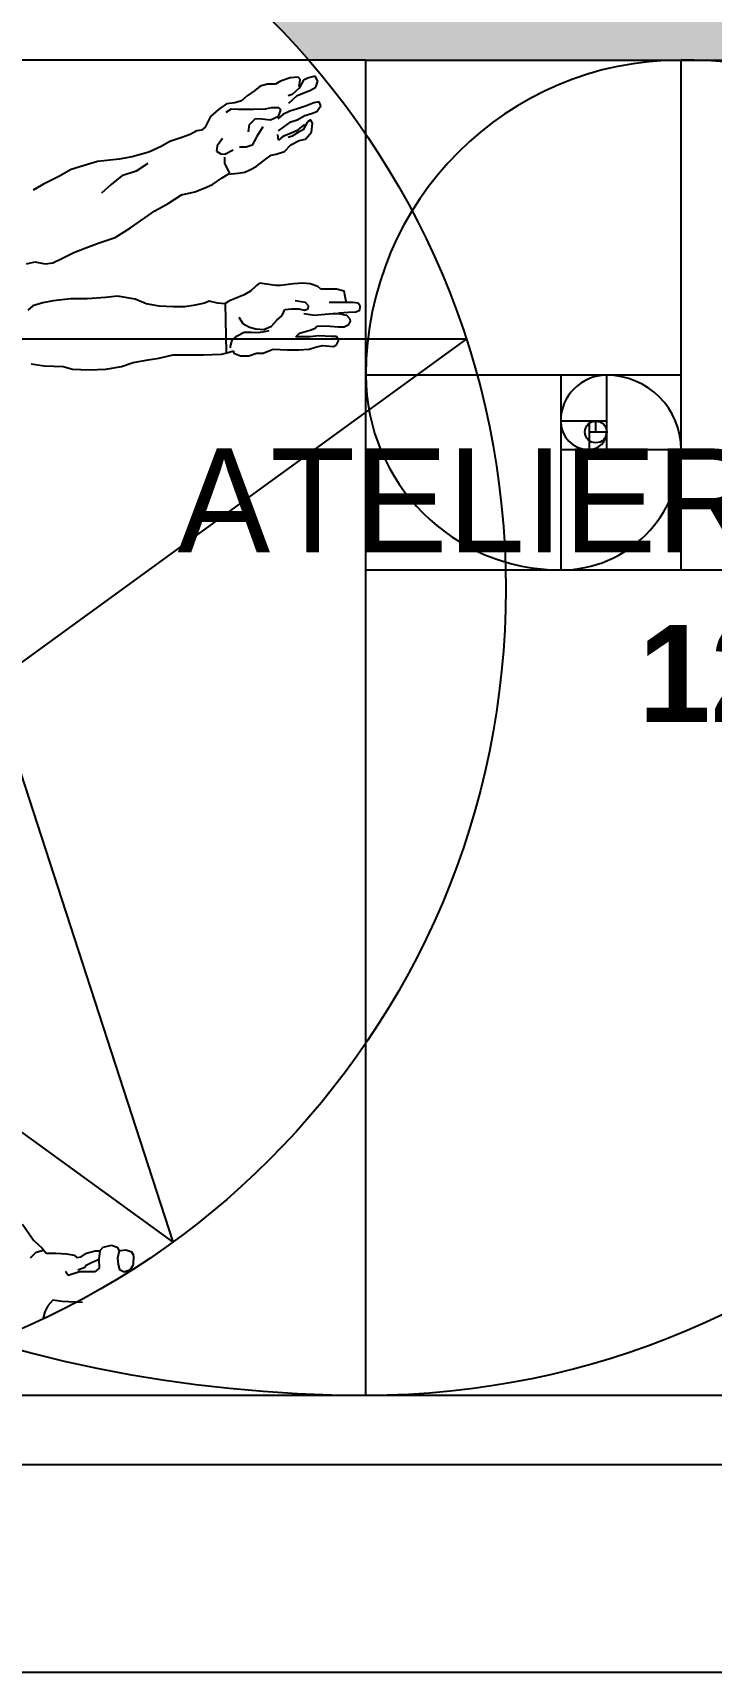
# Model space of a CAD drawing. Header units: millimetres. Extents: x -44462 to 306987, y -116160 to 12874.
# Drawn here: x -21068.3 to -20970.3, y -53662.4 to -53425.8 of the extents above; entities that cross this region are included whole.
import ezdxf
from ezdxf.enums import TextEntityAlignment as Align

# ---------------------------------------------------------------- set-up
doc = ezdxf.new("R2010")
doc.units = ezdxf.units.MM
for name, color, linetype in [('AVP_TEXTES', 7, 'Continuous'), ('Layer1', 1, 'Continuous'), ('PU_DETAILS', 7, 'Continuous')]:
    doc.layers.add(name, color=color, linetype=linetype)
doc.styles.add('CENTURY GOTHIC', font='GOTHIC.TTF')
doc.styles.add('wide latin', font='', dxfattribs={"height": 10})
doc.styles.get('wide latin').set_extended_font_data('Wide Latin')

# ---------------------------------------------------------------- blocks, each defined once
blk = doc.blocks.new('cartouche RAF')
blk.add_hatch(color=253).paths.add_polyline_path([(-10, 1298.06), (-194.61, 1298.06), (-194.61, 1323.34), (-10, 1323.34), (-10, 1338.91), (-479, 1338.91), (-479, 1093.91), (-452.67, 1093.91), (-452.67, 1144.75, -0.307981), (-452.67, 1275.92), (-452.67, 1286.66), (-444.4, 1286.66, -0.456747), (-268.18, 1286.66), (-140.78, 1286.66), (-140.78, 1093.91), (-10, 1093.91)])
at = {"color": 254}
for p, q in [((-356.29, 1326.91), (-287.77, 1116.02)), ((-259.91, 1286.66), (-140.78, 1286.66)), ((-214.41, 1213.04), (-214.41, 1286.66)), ((-245.42, 1246.36), (-467.16, 1246.36)), ((-287.77, 1116.02), (-467.16, 1246.36)), ((-245.42, 1246.36), (-424.81, 1116.02)), ((-214.41, 1241.16), (-259.91, 1241.16)), ((-231.79, 1241.16), (-231.79, 1213.04)), ((-225.15, 1230.42), (-225.15, 1241.16)), ((-225.15, 1234.52), (-231.79, 1234.52)), ((-227.69, 1234.52), (-227.69, 1230.42)), ((-226.72, 1232.96), (-226.72, 1234.52)), ((-227.69, 1232.96), (-225.15, 1232.96)), ((-231.79, 1230.42), (-214.41, 1230.42)), ((-259.91, 1213.04), (-140.78, 1213.04)), ((-259.91, 1093.91), (-140.78, 1093.91))]:
    blk.add_line(p, q, dxfattribs=at)
blk.add_circle((-226.72, 1232.96), 1.57, dxfattribs=at)
for centre, radius, start, end in [((-259.91, 1286.66), 192.76, 180, 270), ((-214.41, 1241.16), 45.5, 90, 180), ((-214.41, 1213.04), 73.63, 0, 90), ((-231.79, 1241.16), 28.12, 180, 270), ((-225.15, 1234.52), 6.64, 90, 180), ((-225.15, 1230.42), 10.74, 0, 90), ((-227.69, 1234.52), 4.1, 180, 270), ((-227.69, 1232.96), 2.54, 270, 0), ((-231.79, 1230.42), 17.38, 270, 0), ((-259.91, 1213.04), 119.13, 270, 0)]:
    blk.add_arc(centre, radius, start, end, dxfattribs=at)
at = {"layer": 'Layer1', "color": 254}
for p, q in [((-259.91, 1286.66), (-452.67, 1286.66)), ((-259.91, 1093.91), (-259.91, 1286.66)), ((-275.15, 1282.9), (-275.93, 1282.26)), ((-274.09, 1283.18), (-275.15, 1282.9)), ((-272.96, 1283.18), (-274.09, 1283.18)), ((-272.25, 1283.61), (-272.96, 1283.18)), ((-270.83, 1284.1), (-272.25, 1283.61)), ((-269.69, 1284.17), (-270.83, 1284.1)), ((-269.41, 1283.82), (-269.69, 1284.17)), ((-269.55, 1282.83), (-269.41, 1283.82)), ((-268.91, 1283.75), (-269.55, 1282.62)), ((-268.2, 1284.1), (-268.91, 1283.75)), ((-267.21, 1284.32), (-268.2, 1284.1)), ((-266.86, 1283.61), (-267.21, 1284.32)), ((-267.14, 1282.76), (-266.86, 1283.61)), ((-278.84, 1280.49), (-280.05, 1280.35)), ((-277.85, 1280.77), (-278.84, 1280.49)), ((-277.07, 1281.48), (-277.85, 1280.77)), ((-275.93, 1282.26), (-277.07, 1281.48)), ((-270.54, 1281.7), (-271.11, 1281.48)), ((-271.04, 1280.42), (-269.83, 1281.55)), ((-269.55, 1282.62), (-270.54, 1281.7)), ((-269.83, 1281.55), (-268.7, 1281.98)), ((-268.7, 1281.98), (-267.92, 1282.33)), ((-267.42, 1280.49), (-268.49, 1280.07)), ((-267.92, 1282.33), (-267.14, 1282.76)), ((-266.64, 1280.63), (-267.42, 1280.49)), ((-266.43, 1280.07), (-266.64, 1280.63)), ((-282.32, 1278.51), (-283.1, 1276.95)), ((-281.18, 1279.5), (-282.32, 1278.51)), ((-280.05, 1280.35), (-281.18, 1279.5)), ((-279.34, 1279.57), (-280.12, 1279.07)), ((-278.35, 1279.5), (-279.34, 1279.57)), ((-277.07, 1279.5), (-278.35, 1279.5)), ((-276.15, 1279.5), (-277.07, 1279.5)), ((-276.71, 1277.37), (-275.86, 1278.22)), ((-274.44, 1279.57), (-276.15, 1279.5)), ((-275.86, 1278.22), (-274.94, 1278.15)), ((-274.94, 1278.15), (-273.66, 1278.01)), ((-273.59, 1279.78), (-274.44, 1279.57)), ((-273.66, 1278.01), (-272.53, 1278.58)), ((-272.46, 1279.78), (-273.59, 1279.78)), ((-271.89, 1278.79), (-272.6, 1278.15)), ((-272.53, 1278.58), (-272.18, 1279.43)), ((-272.18, 1279.43), (-272.46, 1279.78)), ((-270.9, 1279.29), (-271.89, 1278.79)), ((-269.62, 1279.64), (-270.9, 1279.29)), ((-269.83, 1278.01), (-268.7, 1278.65)), ((-268.49, 1280.07), (-269.62, 1279.64)), ((-268.7, 1278.65), (-267.64, 1279)), ((-267.64, 1279), (-267, 1279.22)), ((-267, 1279.22), (-266.43, 1280.07)), ((-285.3, 1275.89), (-286.5, 1275.46)), ((-284.3, 1276.45), (-285.3, 1275.89)), ((-283.66, 1276.52), (-284.3, 1276.45)), ((-283.1, 1276.95), (-283.66, 1276.52)), ((-276.86, 1276.31), (-276.71, 1277.37)), ((-274.81, 1277.02), (-275.64, 1275.63)), ((-272.53, 1275.11), (-272.6, 1275.89)), ((-272.53, 1276.45), (-271.82, 1276.95)), ((-271.04, 1275.96), (-271.89, 1275.6)), ((-271.82, 1276.95), (-270.76, 1277.73)), ((-269.91, 1276.45), (-271.04, 1275.96)), ((-270.76, 1277.73), (-269.83, 1278.01)), ((-269.62, 1276.24), (-270.54, 1275.67)), ((-268.77, 1277.37), (-269.91, 1276.45)), ((-268.98, 1276.59), (-269.62, 1276.24)), ((-268.35, 1277.73), (-268.98, 1276.59)), ((-268.63, 1275.25), (-267.78, 1276.24)), ((-267.85, 1278.01), (-268.35, 1277.73)), ((-267.64, 1277.52), (-267.85, 1278.01)), ((-267.78, 1276.24), (-267.64, 1277.52)), ((-289.48, 1274.19), (-291.25, 1273.34)), ((-288.2, 1274.89), (-289.48, 1274.19)), ((-286.5, 1275.46), (-288.2, 1274.89)), ((-281.39, 1274.26), (-281.47, 1273.48)), ((-281.47, 1273.48), (-280.83, 1273.12)), ((-280.61, 1275.32), (-281.39, 1274.26)), ((-280.26, 1273.05), (-279.05, 1273.69)), ((-277.17, 1274.1), (-278.15, 1274.1)), ((-276.34, 1274.38), (-277.17, 1274.1)), ((-275.64, 1275.63), (-276.34, 1274.38)), ((-272.88, 1273.06), (-271.65, 1273.47)), ((-271.89, 1275.6), (-272.53, 1275.11)), ((-271.65, 1273.47), (-270.76, 1274.4)), ((-270.54, 1275.67), (-271.11, 1275.46)), ((-270.76, 1274.4), (-269.55, 1275.04)), ((-269.55, 1275.04), (-268.63, 1275.25)), ((-300.12, 1271.56), (-302.46, 1270.86)), ((-298.63, 1271.99), (-300.12, 1271.56)), ((-295.51, 1272.34), (-298.63, 1271.99)), ((-293.66, 1272.7), (-295.51, 1272.34)), ((-291.25, 1273.34), (-293.66, 1272.7)), ((-291.39, 1271.72), (-293.05, 1270.61)), ((-280.83, 1273.12), (-280.26, 1273.05)), ((-280.25, 1271.7), (-280.25, 1272.65)), ((-279.57, 1270.34), (-280.25, 1271.7)), ((-276.57, 1270.88), (-275.75, 1271.29)), ((-275.75, 1271.29), (-274.52, 1272.24)), ((-274.52, 1272.24), (-273.57, 1272.93)), ((-273.57, 1272.93), (-272.88, 1273.06)), ((-306.43, 1268.73), (-307.92, 1267.88)), ((-304.23, 1269.86), (-306.43, 1268.73)), ((-302.46, 1270.86), (-304.23, 1269.86)), ((-296.67, 1268.67), (-298.06, 1267.42)), ((-295.14, 1269.92), (-296.67, 1268.67)), ((-293.05, 1270.61), (-295.14, 1269.92)), ((-283.26, 1268.15), (-282.03, 1268.7)), ((-282.03, 1268.7), (-280.66, 1269.65)), ((-280.66, 1269.65), (-279.57, 1270.34)), ((-279.84, 1270.2), (-278.34, 1270.34)), ((-278.34, 1270.34), (-277.39, 1270.47)), ((-277.39, 1270.47), (-276.57, 1270.88)), ((-288.44, 1265.97), (-286.53, 1267.2)), ((-286.53, 1267.2), (-284.62, 1267.61)), ((-284.62, 1267.61), (-283.26, 1268.15)), ((-293.9, 1262.43), (-290.36, 1264.88)), ((-290.36, 1264.88), (-288.44, 1265.97)), ((-296.09, 1261.06), (-293.9, 1262.43)), ((-302.09, 1258.88), (-300.32, 1259.56)), ((-300.32, 1259.56), (-298.41, 1260.25)), ((-298.41, 1260.25), (-296.09, 1261.06)), ((-308.92, 1257.25), (-307.69, 1257.52)), ((-307.69, 1257.52), (-306.19, 1257.25)), ((-306.19, 1257.25), (-305.1, 1257.38)), ((-305.1, 1257.38), (-303.73, 1258.06)), ((-303.73, 1258.06), (-302.09, 1258.88)), ((-275.25, 1254.44), (-275.71, 1254.13)), ((-272.92, 1254.13), (-275.25, 1254.44)), ((-269.03, 1254.44), (-270.35, 1254.37)), ((-267.94, 1254.37), (-269.03, 1254.44)), ((-302.51, 1252.19), (-305.05, 1251.9)), ((-300.15, 1252.19), (-302.51, 1252.19)), ((-297.5, 1252.4), (-300.15, 1252.19)), ((-295.79, 1252.55), (-297.5, 1252.4)), ((-293.21, 1252.12), (-295.79, 1252.55)), ((-291.64, 1251.47), (-293.21, 1252.12)), ((-278.9, 1252.19), (-279.6, 1251.88)), ((-277.5, 1252.74), (-278.9, 1252.19)), ((-276.57, 1253.28), (-277.5, 1252.74)), ((-275.71, 1254.13), (-276.57, 1253.28)), ((-272.22, 1254.13), (-272.92, 1254.13)), ((-270.35, 1254.37), (-272.22, 1254.13)), ((-266.86, 1253.98), (-267.94, 1254.37)), ((-266.39, 1253.59), (-266.86, 1253.98)), ((-264.99, 1253.59), (-266.39, 1253.59)), ((-264.14, 1253.59), (-264.99, 1253.59)), ((-263.05, 1253.28), (-264.14, 1253.59)), ((-262.89, 1252.5), (-263.05, 1253.28)), ((-262.74, 1251.81), (-262.89, 1252.5)), ((-307.98, 1251.18), (-308.7, 1250.54)), ((-306.55, 1251.61), (-307.98, 1251.18)), ((-305.05, 1251.9), (-306.55, 1251.61)), ((-289.77, 1251.12), (-291.64, 1251.47)), ((-287.7, 1251.04), (-289.77, 1251.12)), ((-286.05, 1251.04), (-287.7, 1251.04)), ((-284.55, 1251.26), (-286.05, 1251.04)), ((-283.19, 1251.55), (-284.55, 1251.26)), ((-282.55, 1251.83), (-283.19, 1251.55)), ((-281.33, 1251.55), (-282.55, 1251.83)), ((-280.26, 1251.47), (-281.33, 1251.55)), ((-279.6, 1251.88), (-280.22, 1251.5)), ((-280.22, 1251.5), (-280.06, 1244.44)), ((-272.76, 1249.09), (-271.98, 1249.79)), ((-271.98, 1249.79), (-271.59, 1250.64)), ((-271.59, 1250.64), (-270.66, 1250.72)), ((-270.66, 1250.72), (-269.58, 1250.72)), ((-269.26, 1251.73), (-270.12, 1251.88)), ((-269.58, 1250.72), (-268.8, 1250.57)), ((-268.64, 1251.65), (-269.26, 1251.73)), ((-267.32, 1249.79), (-268.88, 1250.02)), ((-268.8, 1250.57), (-268.25, 1250.72)), ((-268.18, 1251.19), (-268.64, 1251.65)), ((-268.25, 1250.72), (-268.18, 1251.19)), ((-266.31, 1249.87), (-267.32, 1249.79)), ((-264.68, 1250.02), (-266.31, 1249.87)), ((-264.29, 1251.65), (-265.23, 1251.65)), ((-263.83, 1250.02), (-264.68, 1250.02)), ((-263.05, 1251.65), (-264.29, 1251.65)), ((-263.83, 1250.18), (-262.43, 1250.25)), ((-262.66, 1249.79), (-263.83, 1250.02)), ((-261.81, 1251.65), (-263.05, 1251.65)), ((-262.2, 1249.25), (-262.66, 1249.79)), ((-262.43, 1250.25), (-261.34, 1250.33)), ((-261.03, 1251.57), (-261.81, 1251.65)), ((-261.34, 1250.33), (-260.8, 1250.57)), ((-260.72, 1251.11), (-261.03, 1251.57)), ((-260.8, 1250.57), (-260.72, 1251.11)), ((-278.51, 1246.84), (-277.5, 1247.38)), ((-278.27, 1249.56), (-277.65, 1248.63)), ((-277.65, 1248.63), (-276.72, 1248.08)), ((-277.5, 1247.38), (-276.41, 1247.38)), ((-276.72, 1248.08), (-275.79, 1247.85)), ((-276.41, 1247.38), (-275.48, 1247.31)), ((-275.79, 1247.85), (-274.62, 1247.77)), ((-275.48, 1247.31), (-274.55, 1247.46)), ((-274.62, 1247.77), (-273.54, 1248.24)), ((-274.55, 1247.46), (-273.85, 1247.62)), ((-273.54, 1248.24), (-272.76, 1249.09)), ((-269.5, 1247.23), (-268.49, 1247.54)), ((-268.49, 1247.54), (-267.79, 1247.69)), ((-267.79, 1247.69), (-267.24, 1247.93)), ((-267.24, 1247.93), (-267.01, 1248.24)), ((-267.01, 1248.24), (-266.23, 1248.31)), ((-266.23, 1248.31), (-265.07, 1248.24)), ((-265.07, 1248.24), (-263.9, 1248.16)), ((-263.9, 1248.16), (-263.05, 1248.16)), ((-263.05, 1248.16), (-262.35, 1248.47)), ((-262.35, 1248.47), (-262.12, 1248.94)), ((-262.12, 1248.94), (-262.2, 1249.25)), ((-279.52, 1245.13), (-279.21, 1246.22)), ((-279.21, 1246.22), (-278.51, 1246.84)), ((-270.04, 1246.69), (-269.5, 1247.23)), ((-268.02, 1246.69), (-270.04, 1246.69)), ((-268.1, 1244.9), (-267.17, 1245.21)), ((-266.7, 1246.84), (-268.02, 1246.69)), ((-267.17, 1245.21), (-266.16, 1245.44)), ((-264.91, 1246.76), (-266.7, 1246.84)), ((-266.16, 1245.44), (-264.6, 1245.29)), ((-264.14, 1246.76), (-264.91, 1246.76)), ((-264.6, 1245.29), (-264.14, 1245.52)), ((-263.83, 1246.22), (-264.14, 1246.76)), ((-264.14, 1245.52), (-263.83, 1246.22)), ((-308.22, 1242.79), (-306.36, 1242.53)), ((-295.19, 1242.4), (-293.5, 1243)), ((-293.5, 1243), (-291.34, 1243.36)), ((-291.34, 1243.36), (-289.78, 1243.6)), ((-289.78, 1243.6), (-287.74, 1244.08)), ((-287.74, 1244.08), (-286.05, 1244.08)), ((-286.05, 1244.08), (-283.41, 1244.08)), ((-283.41, 1244.08), (-280.76, 1244.2)), ((-280.76, 1244.2), (-279.8, 1244.44)), ((-279.8, 1244.44), (-279.08, 1244.68)), ((-279.08, 1244.68), (-278.96, 1244.32)), ((-278.96, 1244.32), (-278, 1243.96)), ((-278, 1243.96), (-276.8, 1243.96)), ((-276.8, 1243.96), (-275.72, 1244.32)), ((-275.72, 1244.32), (-274.76, 1244.32)), ((-274.76, 1244.32), (-273.91, 1244.68)), ((-273.91, 1244.68), (-273.31, 1244.92)), ((-273.31, 1244.92), (-271.27, 1244.8)), ((-271.27, 1244.8), (-269.58, 1244.82)), ((-269.58, 1244.82), (-268.1, 1244.9)), ((-306.36, 1242.53), (-303.6, 1242.4)), ((-303.6, 1242.4), (-302.28, 1242.04)), ((-302.28, 1242.04), (-299.87, 1241.92)), ((-299.87, 1241.92), (-297.47, 1242.04)), ((-297.47, 1242.04), (-295.19, 1242.4)), ((-309.5, 1118.6), (-307.87, 1116.27)), ((-307.87, 1116.27), (-306.63, 1115.11)), ((-307.53, 1114.54), (-306.43, 1114.86)), ((-306.63, 1115.11), (-306.08, 1114.41)), ((-298.33, 1114.76), (-297.83, 1115.26)), ((-297.83, 1115.26), (-296.61, 1115.55)), ((-296.61, 1115.55), (-295.83, 1115.26)), ((-295.83, 1115.26), (-295.54, 1114.76)), ((-294.54, 1114.83), (-295.33, 1114.76)), ((-293.68, 1114.55), (-294.54, 1114.83)), ((-308.32, 1113.75), (-307.53, 1114.54)), ((-306.08, 1114.41), (-304.69, 1114.41)), ((-304.69, 1114.41), (-303.13, 1114.33)), ((-303.13, 1114.33), (-302.04, 1114.1)), ((-302.04, 1114.1), (-301.66, 1113.79)), ((-301.66, 1113.79), (-301.03, 1113.86)), ((-301.03, 1113.86), (-300.26, 1114.41)), ((-300.27, 1112.62), (-300.48, 1112.33)), ((-299.41, 1113.05), (-300.27, 1112.62)), ((-300.26, 1114.41), (-299.01, 1114.72)), ((-298.4, 1113.47), (-299.41, 1113.05)), ((-299.01, 1114.72), (-298.33, 1114.76)), ((-298.33, 1114.76), (-298.48, 1113.55)), ((-298.48, 1113.55), (-298.4, 1112.26)), ((-295.54, 1114.76), (-295.76, 1113.69)), ((-295.76, 1113.69), (-295.68, 1112.76)), ((-295.68, 1112.76), (-295.47, 1112.04)), ((-295.33, 1114.76), (-295.54, 1114.69)), ((-293.89, 1112.04), (-293.46, 1112.76)), ((-293.39, 1114.05), (-293.68, 1114.55)), ((-293.46, 1112.76), (-293.39, 1114.05)), ((-302.91, 1111.19), (-303.27, 1111.76)), ((-301.27, 1111.69), (-302.91, 1111.19)), ((-300.48, 1112.33), (-301.48, 1111.97)), ((-299.98, 1111.69), (-301.27, 1111.69)), ((-299.05, 1111.69), (-299.98, 1111.69)), ((-298.4, 1112.26), (-299.05, 1111.69)), ((-295.47, 1112.04), (-294.82, 1111.69)), ((-294.82, 1111.69), (-293.89, 1112.04)), ((-306.26, 1105.94), (-306.51, 1105.03)), ((-305.84, 1106.78), (-306.26, 1105.94)), ((-305.09, 1107.61), (-305.84, 1106.78)), ((-303.75, 1107.45), (-305.09, 1107.61)), ((-300.83, 1107.28), (-303.75, 1107.45))]:
    blk.add_line(p, q, dxfattribs=at)
blk.add_circle((-356.29, 1210.33), 116.58, dxfattribs=at)
at = {"layer": 'PU_DETAILS', "color": 9, "linetype": 'Continuous'}
blk.add_line((-479, 1093.91), (-10, 1093.91), dxfattribs=at)
at = {"layer": 'PU_DETAILS', "color": 7, "linetype": 'Continuous'}
for p, q in [((-452.67, 1093.91), (-259.91, 1093.91)), ((-968, 1083.91), (0, 1083.91)), ((-968, 1053.91), (0, 1053.91))]:
    blk.add_line(p, q, dxfattribs=at)
at = {"style": 'CENTURY GOTHIC'}
for tag, p in [('PROVINCE', (-726, 1373.91)), ('COMMUNEDE', (-242, 1373.91))]:
    blk.add_attdef(tag, text='', height=22, dxfattribs=at).set_placement(p, align=Align.MIDDLE_CENTER)
for tag, p in [('TRAVAUX', (-889.9, 1068.48)), ('ADRESSE_CHANTIER', (-850.76, 1025.99))]:
    blk.add_attdef(tag, p, '', height=10, dxfattribs=at)
at = {"layer": 'AVP_TEXTES', "color": 1, "linetype": 'Continuous', "insert": (-287.1, 1222.98), "char_height": 15, "width": 274.6038, "attachment_point": 4, "style": 'wide latin'}
blk.add_mtext('{\\fBroadway|b0|i0|c0|p82;\\C2;ATELIER DU MONUMENT}', dxfattribs=at)
at = {"layer": 'AVP_TEXTES', "color": 2, "linetype": 'Continuous', "insert": (-12.5, 1196.51), "char_height": 14, "width": 298.2101, "attachment_point": 6, "style": 'wide latin'}
blk.add_mtext('{\\fCentury Gothic|b1|i0|c0|p34;12, Place du Monument}', dxfattribs=at)
at = {"layer": 'PU_DETAILS', "color": 7, "linetype": 'Continuous', "style": 'CENTURY GOTHIC'}
for tag, p in [('NOMETPRENOM', (-708.24, 1271.41)), ('RUEETN°MAISON', (-708.24, 1251.31)), ('CP+COMMUNE', (-708.24, 1230.15)), ('TEL', (-708.24, 1190.98)), ('GSM', (-708.24, 1170.87))]:
    blk.add_attdef(tag, text='', height=14, dxfattribs=at).set_placement(p, align=Align.CENTER)
for tag, p, height in [('CADASTRE', (-850.76, 1005.56), 10), ('STADE_PROJET', (-850.76, 959.93), 20), ('OBJET_1', (-945.78, 340), 12), ('ECH_1', (-635.54, 340), 12), ('MODIF_1', (-459, 340), 12), ('DATE_1', (-90, 340), 12), ('OBJET_2', (-945.78, 320), 12), ('ECH_2', (-635.54, 320), 12), ('MODIF_2', (-459, 320), 12), ('DATE_2', (-90, 320), 12), ('OBJET_3', (-945.78, 300), 12), ('ECH_3', (-635.54, 300), 12), ('MODIF_3', (-459, 300), 12), ('DATE_3', (-90, 300), 12), ('OBJET_4', (-945.78, 280), 12), ('ECH_4', (-635.54, 280), 12), ('MODIF_4', (-459, 280), 12), ('DATE_4', (-90, 280), 12), ('OBJET_5', (-945.78, 260), 12), ('ECH_5', (-635.54, 260), 12), ('MODIF_5', (-459, 260), 12), ('DATE_5', (-90, 260), 12), ('OBJET_6', (-945.78, 240), 12), ('ECH_6', (-635.54, 240), 12), ('MODIF_6', (-459, 240), 12), ('DATE_6', (-90, 240), 12), ('OBJET_7', (-945.78, 220), 12), ('ECH_7', (-635.54, 220), 12), ('MODIF_7', (-459, 220), 12), ('DATE_7', (-90, 220), 12), ('OBJET_8', (-945.78, 200), 12), ('ECH_8', (-635.54, 200), 12), ('MODIF_8', (-459, 200), 12), ('DATE_8', (-90, 200), 12), ('OBJET_9', (-945.78, 180), 12), ('ECH_9', (-635.54, 180), 12), ('MODIF_9', (-459, 180), 12), ('DATE_9', (-90, 180), 12), ('NUM_DOSSIER', (-186.88, 133.78), 14), ('NUM_FEUILLE', (-74.94, 37.15), 40)]:
    blk.add_attdef(tag, p, '', height=height, dxfattribs=at)

msp = doc.modelspace()

# ---------------------------------------------------------------- block references
msp.add_blockref('cartouche RAF', (-20760.28, -54716.35))

doc.saveas('drawing.dxf')
